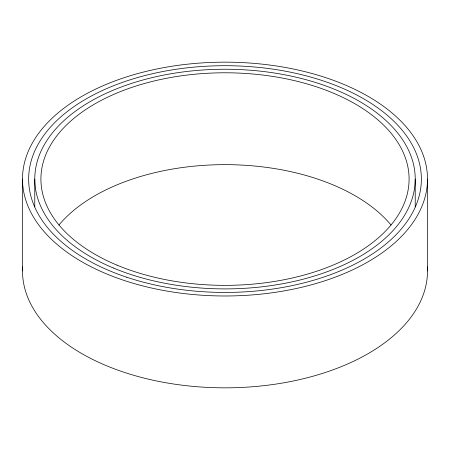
<?xml version="1.0" encoding="UTF-8"?>
<svg xmlns="http://www.w3.org/2000/svg" width="450" height="450" viewBox="0 0 450 450"><rect width="100%" height="100%" fill="white"/><g stroke="black" fill="none" stroke-linecap="round" stroke-linejoin="round"><path stroke-width="0.67" d="M427.5 179.072A202.5 116.91 0 0 1 123.75 280.322A202.5 116.91 0 0 1 123.75 77.822A202.5 116.91 0 0 1 427.5 179.072L427.5 270.928M415.226 179.072L415.226 206.904M34.774 179.072L34.774 206.904M22.5 179.072L22.5 270.928M427.382 266.901A202.5 116.91 0 0 1 225 387.838A202.5 116.91 0 0 1 22.618 266.901M58.967 225.023A184.089 106.284 0 0 1 225 164.644A184.089 106.284 0 0 1 391.033 225.023M116.983 265.134A184.089 106.284 0 0 0 408.105 190.046A184.089 106.284 0 0 0 149.912 82.029A184.089 106.284 0 0 0 116.983 265.134M126.816 277.251A196.363 113.372 0 0 0 421.363 179.072A196.363 113.372 0 0 0 126.816 80.893A196.363 113.372 0 0 0 126.816 277.251M113.383 268.003A190.226 109.828 0 0 0 414.208 190.412A190.226 109.828 0 0 0 147.409 78.795A190.226 109.828 0 0 0 113.383 268.003"/></g></svg>
